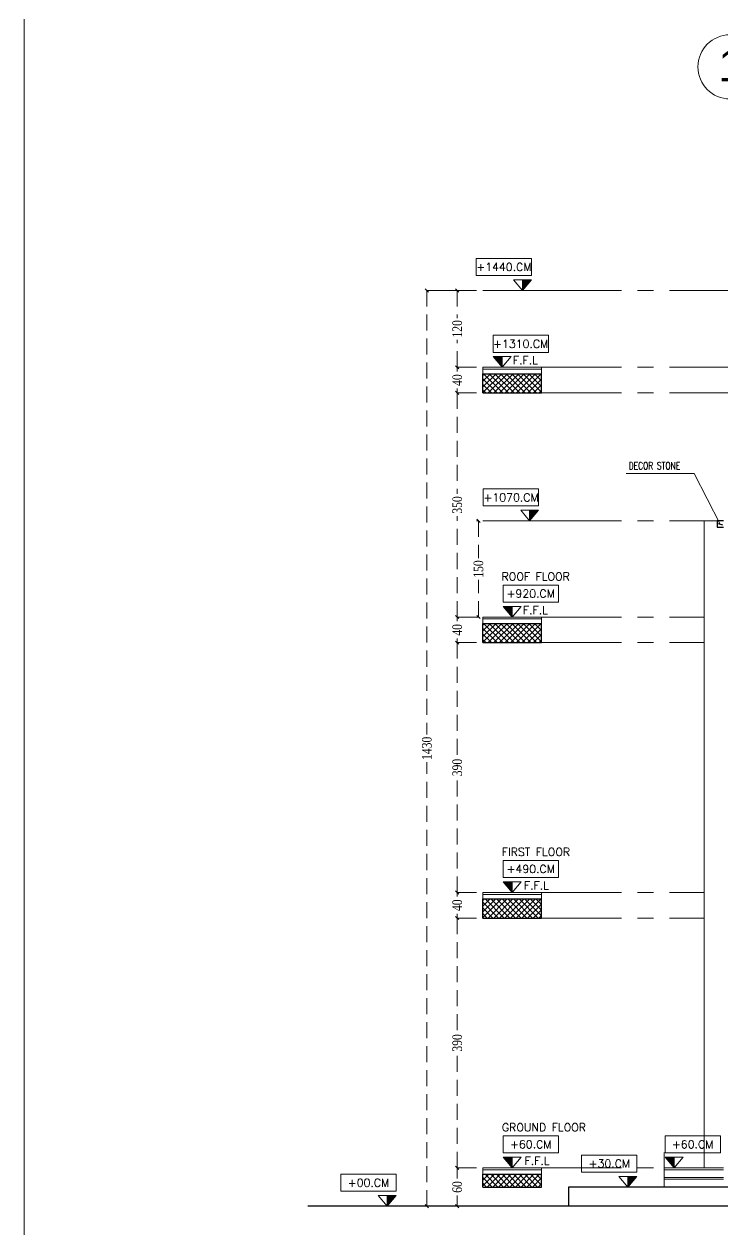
# Model space of a CAD drawing. Header units: inches. Extents: x -114 to 635, y -137 to 57.
# Drawn here: x 527.07 to 537.98, y 13.5 to 32.33 of the extents above; entities that cross this region are included whole.
import ezdxf
from ezdxf.enums import TextEntityAlignment as Align

# ---------------------------------------------------------------- set-up
doc = ezdxf.new("R2010")
doc.units = ezdxf.units.IN
doc.header["$MEASUREMENT"] = 0
doc.header["$PDMODE"] = 98
for name, pattern in [('CENTER', [2, 1.25, -0.25, 0.25, -0.25]), ('CENTERX2', [4, 2.5, -0.5, 0.5, -0.5]), ('DASHED2', [0.375, 0.25, -0.125])]:
    doc.linetypes.add(name, pattern=pattern)
doc.layers.get('0').update_dxf_attribs({"lineweight": 5})
doc.layers.get('Defpoints').update_dxf_attribs({"lineweight": 5})
for name, color, linetype, lineweight in [('A-FINISHING', 2, 'Continuous', 5), ('A-LEVEL TEXT', 3, 'Continuous', 5), ('BORDER A2', 7, 'Continuous', 50), ('dim', 1, 'Continuous', 9), ('ELEVATION 00', 7, 'Continuous', 30), ('ELEVATION 03', 2, 'Continuous', 13), ('HATCH', 15, 'Continuous', 0), ('LEVEL SYMBOL', 8, 'Continuous', 5), ('LEVELS', 251, 'Continuous', 5), ('ROOMS DIMENSION', 3, 'Continuous', 5), ('STAIR', 1, 'Continuous', 5), ('TEXT', 255, 'Continuous', 5), ('WALL PROPOSED', 7, 'Continuous', 30)]:
    doc.layers.add(name, color=color, linetype=linetype, lineweight=lineweight)
doc.layers.add('AXIES', color=7, linetype='CENTER', lineweight=0, true_color=0x949596)
doc.styles.add('A0$0$002-F.FLOOR PLAN$0$xref plans$0$ATTRIBUTE', font='BKANT.TTF')
doc.styles.add('ROMAND', font='ROMAND.SHX', dxfattribs={"width": 0.8, "height": 0.18})
doc.styles.add('ROMANS', font='romans.shx', dxfattribs={"width": 0.7})
doc.styles.add('ST', font='times.ttf', dxfattribs={"width": 0.8})
doc.styles.add('TEXTN', font='arial.ttf', dxfattribs={"height": 0.2})
doc.styles.add('TEXTS', font='arial.ttf', dxfattribs={"width": 0.8})
doc.dimstyles.new('RASH PLAN', dxfattribs={"dimtxt": 0.15, "dimasz": 0.05, "dimexe": 0, "dimexo": 0.1, "dimgap": 0.05, "dimtad": 0, "dimdec": 0, "dimlfac": 100, "dimzin": 0, "dimdsep": 46, "dimtxsty": 'ST', "dimblk": 'OBLIQUE', "dimcen": 0.09, "dimclrd": 200, "dimclre": 6, "dimclrt": 1, "dimadec": 0, "dimazin": 0, "dimtfac": 1, "dimtdec": 0, "dimtmove": 1, "dimatfit": 3, "dimldrblk": 'OBLIQUE', "dimfxl": 0, "dimtolj": 1, "dimtzin": 0, "dimlwd": -1, "dimlwe": -1, "dimarcsym": 0})

# ---------------------------------------------------------------- blocks, each defined once
blk = doc.blocks.new('_Oblique')
at = {"color": 0, "lineweight": -2}
blk.add_line((-0.5, -0.5), (0.5, 0.5), dxfattribs=at)
blk = doc.blocks.new('*D544')
at = {"layer": 'Defpoints', "color": 0, "transparency": 16777216}
for p in [(533.832, 18.774), (534.232, 18.774, 1890.58), (534.232, 18.374, 1890.818)]:
    blk.add_point(p, dxfattribs=at)
at = {"layer": 'ROOMS DIMENSION', "color": 3, "transparency": 16777216}
for p, q in [((534.132, 18.774), (533.832, 18.774)), ((534.132, 18.374), (533.832, 18.374))]:
    blk.add_line(p, q, dxfattribs=at)
at = {"layer": 'ROOMS DIMENSION', "color": 3, "linetype": 'DASHED2', "transparency": 16777216}
for p, q in [((533.832, 18.774), (533.832, 18.708)), ((533.832, 18.374), (533.832, 18.44))]:
    blk.add_line(p, q, dxfattribs=at)
at = {"layer": 'ROOMS DIMENSION', "color": 3, "transparency": 16777216, "xscale": 0.05, "yscale": 0.05, "zscale": 0.05}
for p, rotation in [((533.832, 18.774), 90), ((533.832, 18.374), 270)]:
    blk.add_blockref('_Oblique', p, dxfattribs=dict(at, rotation=rotation))
at = {"layer": 'ROOMS DIMENSION', "color": 3, "transparency": 16777216, "insert": (533.832, 18.574), "char_height": 0.15, "attachment_point": 5, "rotation": 90, "style": 'ST'}
blk.add_mtext('\\A1;40', dxfattribs=at)
blk = doc.blocks.new('*D545')
at = {"layer": 'Defpoints', "color": 0, "transparency": 16777216}
for p in [(533.832, 14.474), (534.232, 14.474, 4307.863), (534.232, 13.874)]:
    blk.add_point(p, dxfattribs=at)
at = {"layer": 'ROOMS DIMENSION', "color": 3, "transparency": 16777216}
for p, q in [((534.132, 14.474), (533.832, 14.474)), ((534.132, 13.874), (533.832, 13.874))]:
    blk.add_line(p, q, dxfattribs=at)
at = {"layer": 'ROOMS DIMENSION', "color": 3, "linetype": 'DASHED2', "transparency": 16777216}
for p, q in [((533.832, 14.474), (533.832, 14.306)), ((533.832, 13.874), (533.832, 14.042))]:
    blk.add_line(p, q, dxfattribs=at)
at = {"layer": 'ROOMS DIMENSION', "color": 3, "transparency": 16777216, "xscale": 0.05, "yscale": 0.05, "zscale": 0.05}
for p, rotation in [((533.832, 14.474), 90), ((533.832, 13.874), 270)]:
    blk.add_blockref('_Oblique', p, dxfattribs=dict(at, rotation=rotation))
at = {"layer": 'ROOMS DIMENSION', "color": 3, "transparency": 16777216, "insert": (533.832, 14.174), "char_height": 0.15, "attachment_point": 5, "rotation": 90, "style": 'ST'}
blk.add_mtext('\\A1;60', dxfattribs=at)
blk = doc.blocks.new('*D546')
at = {"layer": 'Defpoints', "color": 0, "transparency": 16777216}
for p in [(533.832, 18.374), (534.232, 18.374, -0.002), (534.232, 14.474)]:
    blk.add_point(p, dxfattribs=at)
at = {"layer": 'ROOMS DIMENSION', "color": 3, "transparency": 16777216}
for p, q in [((534.132, 18.374), (533.832, 18.374)), ((534.132, 14.474), (533.832, 14.474))]:
    blk.add_line(p, q, dxfattribs=at)
at = {"layer": 'ROOMS DIMENSION', "color": 3, "linetype": 'DASHED2', "transparency": 16777216}
for p, q in [((533.832, 18.374), (533.832, 16.6)), ((533.832, 14.474), (533.832, 16.248))]:
    blk.add_line(p, q, dxfattribs=at)
at = {"layer": 'ROOMS DIMENSION', "color": 3, "transparency": 16777216, "xscale": 0.05, "yscale": 0.05, "zscale": 0.05}
for p, rotation in [((533.832, 18.374), 90), ((533.832, 14.474), 270)]:
    blk.add_blockref('_Oblique', p, dxfattribs=dict(at, rotation=rotation))
at = {"layer": 'ROOMS DIMENSION', "color": 3, "transparency": 16777216, "insert": (533.832, 16.424), "char_height": 0.15, "attachment_point": 5, "rotation": 90, "style": 'ST'}
blk.add_mtext('\\A1;390', dxfattribs=at)
blk = doc.blocks.new('*D547')
at = {"layer": 'Defpoints', "color": 0, "transparency": 16777216}
for p in [(533.832, 22.674), (534.232, 22.674, 0.475), (534.232, 18.774)]:
    blk.add_point(p, dxfattribs=at)
at = {"layer": 'ROOMS DIMENSION', "color": 3, "transparency": 16777216}
for p, q in [((534.132, 22.674), (533.832, 22.674)), ((534.132, 18.774), (533.832, 18.774))]:
    blk.add_line(p, q, dxfattribs=at)
at = {"layer": 'ROOMS DIMENSION', "color": 3, "linetype": 'DASHED2', "transparency": 16777216}
for p, q in [((533.832, 22.674), (533.832, 20.9)), ((533.832, 18.774), (533.832, 20.548))]:
    blk.add_line(p, q, dxfattribs=at)
at = {"layer": 'ROOMS DIMENSION', "color": 3, "transparency": 16777216, "xscale": 0.05, "yscale": 0.05, "zscale": 0.05}
for p, rotation in [((533.832, 22.674), 90), ((533.832, 18.774), 270)]:
    blk.add_blockref('_Oblique', p, dxfattribs=dict(at, rotation=rotation))
at = {"layer": 'ROOMS DIMENSION', "color": 3, "transparency": 16777216, "insert": (533.832, 20.724), "char_height": 0.15, "attachment_point": 5, "rotation": 90, "style": 'ST'}
blk.add_mtext('\\A1;390', dxfattribs=at)
blk = doc.blocks.new('*D548')
at = {"layer": 'Defpoints', "color": 0, "transparency": 16777216}
for p in [(533.832, 23.074), (534.232, 23.074, 1890.58), (534.232, 22.674, 1890.818)]:
    blk.add_point(p, dxfattribs=at)
at = {"layer": 'ROOMS DIMENSION', "color": 3, "transparency": 16777216}
for p, q in [((534.132, 23.074), (533.832, 23.074)), ((534.132, 22.674), (533.832, 22.674))]:
    blk.add_line(p, q, dxfattribs=at)
at = {"layer": 'ROOMS DIMENSION', "color": 3, "linetype": 'DASHED2', "transparency": 16777216}
for p, q in [((533.832, 23.074), (533.832, 23.008)), ((533.832, 22.674), (533.832, 22.74))]:
    blk.add_line(p, q, dxfattribs=at)
at = {"layer": 'ROOMS DIMENSION', "color": 3, "transparency": 16777216, "xscale": 0.05, "yscale": 0.05, "zscale": 0.05}
for p, rotation in [((533.832, 23.074), 90), ((533.832, 22.674), 270)]:
    blk.add_blockref('_Oblique', p, dxfattribs=dict(at, rotation=rotation))
at = {"layer": 'ROOMS DIMENSION', "color": 3, "transparency": 16777216, "insert": (533.832, 22.874), "char_height": 0.15, "attachment_point": 5, "rotation": 90, "style": 'ST'}
blk.add_mtext('\\A1;40', dxfattribs=at)
blk = doc.blocks.new('TAG-ELE-LVL')
at = {"layer": 'LEVEL SYMBOL'}
for p, q in [((-0.21, 0.35), (-0.21, 0.75)), ((-0.21, 0.75), (1.09, 0.75)), ((1.09, 0.35), (1.09, 0.75)), ((-0.21, 0.35), (1.09, 0.35)), ((0, 0), (0, 0.25))]:
    blk.add_line(p, q, dxfattribs=at)
blk.add_lwpolyline([(0, 0), (0.21, 0.25), (-0.21, 0.25)], close=True, dxfattribs=at)
blk.add_solid([(-0.21, 0.25), (0, 0), (0, 0.25)], dxfattribs=at)
at = {"layer": 'LEVEL SYMBOL', "style": 'TEXTN', "width": 0.75}
blk.add_attdef('-', (0.361, 0.07), '', height=0.175, dxfattribs=at)
at = {"layer": 'LEVELS', "color": 1, "style": 'TEXTS', "width": 0.75}
blk.add_attdef('FLOOR-NAME', text='', height=0.25, dxfattribs=at).set_placement((-0.21, 0.8), align=Align.BOTTOM_LEFT)
blk.add_attdef('LVL', text='', height=0.225, dxfattribs=at).set_placement((0.44, 0.55), align=Align.MIDDLE_CENTER)
blk = doc.blocks.new('*D549')
at = {"layer": 'Defpoints', "color": 0, "transparency": 16777216}
for p in [(533.357, 28.174), (534.232, 28.174, -2934.948), (534.232, 13.874, -7242.811)]:
    blk.add_point(p, dxfattribs=at)
at = {"layer": 'ROOMS DIMENSION', "color": 3, "transparency": 16777216}
for p, q in [((534.132, 28.174), (533.357, 28.174)), ((534.132, 13.874), (533.357, 13.874))]:
    blk.add_line(p, q, dxfattribs=at)
at = {"layer": 'ROOMS DIMENSION', "color": 3, "linetype": 'DASHED2', "transparency": 16777216}
for p, q in [((533.357, 28.174), (533.357, 21.238)), ((533.357, 13.874), (533.357, 20.81))]:
    blk.add_line(p, q, dxfattribs=at)
at = {"layer": 'ROOMS DIMENSION', "color": 3, "transparency": 16777216, "xscale": 0.05, "yscale": 0.05, "zscale": 0.05}
for p, rotation in [((533.357, 28.174), 90), ((533.357, 13.874), 270)]:
    blk.add_blockref('_Oblique', p, dxfattribs=dict(at, rotation=rotation))
at = {"layer": 'ROOMS DIMENSION', "color": 3, "transparency": 16777216, "insert": (533.357, 21.024), "char_height": 0.15, "attachment_point": 5, "rotation": 90, "style": 'ST'}
blk.add_mtext('\\A1;1430', dxfattribs=at)
blk = doc.blocks.new('*D550')
at = {"layer": 'Defpoints', "color": 0, "transparency": 16777216}
for p in [(533.832, 26.574), (534.232, 26.574), (534.232, 23.074, 2934.944)]:
    blk.add_point(p, dxfattribs=at)
at = {"layer": 'ROOMS DIMENSION', "color": 3, "transparency": 16777216}
for p, q in [((534.132, 26.574), (533.832, 26.574)), ((534.132, 23.074), (533.832, 23.074))]:
    blk.add_line(p, q, dxfattribs=at)
at = {"layer": 'ROOMS DIMENSION', "color": 3, "linetype": 'DASHED2', "transparency": 16777216}
for p, q in [((533.832, 26.574), (533.832, 25)), ((533.832, 23.074), (533.832, 24.648))]:
    blk.add_line(p, q, dxfattribs=at)
at = {"layer": 'ROOMS DIMENSION', "color": 3, "transparency": 16777216, "xscale": 0.05, "yscale": 0.05, "zscale": 0.05}
for p, rotation in [((533.832, 26.574), 90), ((533.832, 23.074), 270)]:
    blk.add_blockref('_Oblique', p, dxfattribs=dict(at, rotation=rotation))
at = {"layer": 'ROOMS DIMENSION', "color": 3, "transparency": 16777216, "insert": (533.832, 24.824), "char_height": 0.15, "attachment_point": 5, "rotation": 90, "style": 'ST'}
blk.add_mtext('\\A1;350', dxfattribs=at)
blk = doc.blocks.new('*D551')
at = {"layer": 'Defpoints', "color": 0, "transparency": 16777216}
for p in [(533.832, 26.974), (534.232, 26.974, 1890.58), (534.232, 26.574, 1890.818)]:
    blk.add_point(p, dxfattribs=at)
at = {"layer": 'ROOMS DIMENSION', "color": 3, "transparency": 16777216}
for p, q in [((534.132, 26.974), (533.832, 26.974)), ((534.132, 26.574), (533.832, 26.574))]:
    blk.add_line(p, q, dxfattribs=at)
at = {"layer": 'ROOMS DIMENSION', "color": 3, "linetype": 'DASHED2', "transparency": 16777216}
for p, q in [((533.832, 26.974), (533.832, 26.908)), ((533.832, 26.574), (533.832, 26.64))]:
    blk.add_line(p, q, dxfattribs=at)
at = {"layer": 'ROOMS DIMENSION', "color": 3, "transparency": 16777216, "xscale": 0.05, "yscale": 0.05, "zscale": 0.05}
for p, rotation in [((533.832, 26.974), 90), ((533.832, 26.574), 270)]:
    blk.add_blockref('_Oblique', p, dxfattribs=dict(at, rotation=rotation))
at = {"layer": 'ROOMS DIMENSION', "color": 3, "transparency": 16777216, "insert": (533.832, 26.774), "char_height": 0.15, "attachment_point": 5, "rotation": 90, "style": 'ST'}
blk.add_mtext('\\A1;40', dxfattribs=at)
blk = doc.blocks.new('*D552')
at = {"layer": 'Defpoints', "color": 0, "transparency": 16777216}
for p in [(533.832, 28.174), (534.232, 28.174), (534.232, 26.974, 2934.944)]:
    blk.add_point(p, dxfattribs=at)
at = {"layer": 'ROOMS DIMENSION', "color": 3, "transparency": 16777216}
for p, q in [((534.132, 28.174), (533.832, 28.174)), ((534.132, 26.974), (533.832, 26.974))]:
    blk.add_line(p, q, dxfattribs=at)
at = {"layer": 'ROOMS DIMENSION', "color": 3, "linetype": 'DASHED2', "transparency": 16777216}
for p, q in [((533.832, 28.174), (533.832, 27.743)), ((533.832, 26.974), (533.832, 27.405))]:
    blk.add_line(p, q, dxfattribs=at)
at = {"layer": 'ROOMS DIMENSION', "color": 3, "transparency": 16777216, "xscale": 0.05, "yscale": 0.05, "zscale": 0.05}
for p, rotation in [((533.832, 28.174), 90), ((533.832, 26.974), 270)]:
    blk.add_blockref('_Oblique', p, dxfattribs=dict(at, rotation=rotation))
at = {"layer": 'ROOMS DIMENSION', "color": 3, "transparency": 16777216, "insert": (533.832, 27.574), "char_height": 0.15, "attachment_point": 5, "rotation": 90, "style": 'ST'}
blk.add_mtext('\\A1;120', dxfattribs=at)
blk = doc.blocks.new('*D553')
at = {"layer": 'Defpoints', "color": 0, "transparency": 16777216}
for p in [(534.163, 24.575), (534.232, 24.575), (534.232, 23.074)]:
    blk.add_point(p, dxfattribs=at)
at = {"layer": 'ROOMS DIMENSION', "color": 3, "transparency": 16777216}
for p, q in [((534.132, 24.575), (534.163, 24.575)), ((534.132, 23.074), (534.163, 23.074))]:
    blk.add_line(p, q, dxfattribs=at)
at = {"layer": 'ROOMS DIMENSION', "color": 3, "linetype": 'DASHED2', "transparency": 16777216}
for p, q in [((534.163, 24.575), (534.163, 23.994)), ((534.163, 23.074), (534.163, 23.655))]:
    blk.add_line(p, q, dxfattribs=at)
at = {"layer": 'ROOMS DIMENSION', "color": 3, "transparency": 16777216, "xscale": 0.05, "yscale": 0.05, "zscale": 0.05}
for p, rotation in [((534.163, 24.575), 90), ((534.163, 23.074), 270)]:
    blk.add_blockref('_Oblique', p, dxfattribs=dict(at, rotation=rotation))
at = {"layer": 'ROOMS DIMENSION', "color": 3, "transparency": 16777216, "insert": (534.163, 23.824), "char_height": 0.15, "attachment_point": 5, "rotation": 90, "style": 'ST'}
blk.add_mtext('\\A1;150', dxfattribs=at)

msp = doc.modelspace()

# ---------------------------------------------------------------- hatches: boundary and pattern name
at = {"layer": 'HATCH'}
h = msp.add_hatch(dxfattribs=at)
h.set_pattern_fill('ANSI37', color=256, scale=0.5, angle=180, style=0)
h.set_pattern_definition([(225, (855.18935, 316.42457), (0.044194174, -0.044194174), []), (315, (855.18935, 316.42457), (0.044194174, 0.044194174), [])])
h.paths.add_polyline_path([(534.232, 26.874), (534.232, 26.574), (535.148, 26.574), (535.148, 26.874)])
h = msp.add_hatch(dxfattribs=at)
h.set_pattern_fill('ANSI37', color=256, scale=0.5, angle=180, style=0)
h.set_pattern_definition([(225, (855.18935, 312.52457), (0.044194174, -0.044194174), []), (315, (855.18935, 312.52457), (0.044194174, 0.044194174), [])])
h.paths.add_polyline_path([(534.232, 22.974), (534.232, 22.674), (535.148, 22.674), (535.148, 22.974)])
h = msp.add_hatch(dxfattribs=at)
h.set_pattern_fill('ANSI37', color=256, scale=0.5, angle=180, style=0)
h.set_pattern_definition([(225, (857.18935, 312.52457), (0.044194174, -0.044194174), []), (315, (857.18935, 312.52457), (0.044194174, 0.044194174), [])])
h.paths.add_polyline_path([(534.232, 18.674), (534.232, 18.374), (535.148, 18.374), (535.148, 18.674)])
h = msp.add_hatch(dxfattribs=at)
h.set_pattern_fill('ANSI37', color=256, scale=0.5, angle=180, style=0)
h.set_pattern_definition([(225, (855.18935, 312.52457), (0.044194174, -0.044194174), []), (315, (855.18935, 312.52457), (0.044194174, 0.044194174), [])])
h.paths.add_polyline_path([(535.148, 14.374), (534.232, 14.374), (534.232, 14.174), (535.148, 14.174)])

# ---------------------------------------------------------------- linework, layer by layer
at = {"layer": 'A-FINISHING'}
for p, q in [((534.232, 28.174), (535.148, 28.174)), ((534.232, 26.874), (534.232, 26.974)), ((534.232, 26.974), (535.148, 26.974)), ((534.232, 26.944), (535.148, 26.944)), ((535.148, 26.874), (535.148, 26.974)), ((534.232, 24.575), (535.148, 24.575)), ((534.232, 22.974), (534.232, 23.074)), ((534.232, 23.074), (535.148, 23.074)), ((534.232, 23.044), (535.148, 23.044)), ((535.148, 22.974), (535.148, 23.074)), ((534.232, 18.674), (534.232, 18.774)), ((534.232, 18.774), (535.148, 18.774)), ((534.232, 18.744), (535.148, 18.744)), ((535.148, 18.674), (535.148, 18.774)), ((534.232, 14.374), (534.232, 14.474)), ((534.232, 14.474), (535.148, 14.474)), ((534.232, 14.444), (535.148, 14.444)), ((535.148, 14.374), (535.148, 14.474))]:
    msp.add_line(p, q, dxfattribs=at)
at = {"layer": 'AXIES', "linetype": 'CENTERX2', "ltscale": 0.5}
for p, q in [((535.148, 28.174), (544.09, 28.174)), ((535.148, 26.974), (544.19, 26.974)), ((535.148, 26.574), (544.19, 26.574)), ((535.148, 24.575), (537.691, 24.575)), ((535.148, 23.074), (537.691, 23.074)), ((535.148, 22.674), (537.691, 22.674)), ((535.148, 18.774), (537.691, 18.774)), ((535.148, 18.374), (537.691, 18.374)), ((535.148, 14.474), (537.063, 14.474))]:
    msp.add_line(p, q, dxfattribs=at)
at = {"layer": 'AXIES', "linetype": 'CENTERX2'}
msp.add_circle((538.091, 31.665), 0.5, dxfattribs=at)
at = {"layer": 'BORDER A2', "lineweight": 5}
msp.add_lwpolyline([(527.066, -2.308), (572.666, -2.308), (572.666, 37.892), (527.066, 37.892)], close=True, dxfattribs=at)
at = {"layer": 'dim'}
msp.add_line((537.063, 14.712), (537.063, 14.174), dxfattribs=at)
at = {"layer": 'ELEVATION 00'}
for p, q in [((566.092, 14.174), (535.569, 14.174)), ((535.569, 14.174), (535.569, 13.874)), ((569.25, 13.874), (531.498, 13.874))]:
    msp.add_line(p, q, dxfattribs=at)
at = {"layer": 'ELEVATION 03'}
msp.add_line((537.891, 24.575), (537.691, 24.575), dxfattribs=at)
msp.add_lwpolyline([(537.691, 24.575), (537.691, 14.474)], dxfattribs=at)
at = {"layer": 'STAIR'}
for p, q in [((537.063, 14.444), (537.992, 14.444)), ((537.063, 14.294), (537.992, 14.294))]:
    msp.add_line(p, q, dxfattribs=at)
for points in [[(537.063, 14.474), (537.992, 14.474)], [(537.063, 14.324), (537.992, 14.324)]]:
    msp.add_lwpolyline(points, dxfattribs=at)
at = {"layer": 'WALL PROPOSED'}
for p, q in [((534.232, 26.574), (534.232, 26.874)), ((534.232, 26.874), (535.148, 26.874)), ((535.148, 26.574), (535.148, 26.874)), ((534.232, 26.574), (535.148, 26.574)), ((534.232, 22.674), (534.232, 22.974)), ((534.232, 22.974), (535.148, 22.974)), ((535.148, 22.674), (535.148, 22.974)), ((534.232, 22.674), (535.148, 22.674)), ((534.232, 18.374), (534.232, 18.674)), ((534.232, 18.674), (535.148, 18.674)), ((535.148, 18.374), (535.148, 18.674)), ((534.232, 18.374), (535.148, 18.374)), ((534.232, 14.174), (534.232, 14.374)), ((534.232, 14.374), (535.148, 14.374)), ((535.148, 14.174), (535.148, 14.374)), ((534.232, 14.174), (535.148, 14.174))]:
    msp.add_line(p, q, dxfattribs=at)
msp.add_lwpolyline([(537.991, 24.575), (537.891, 24.575), (537.891, 24.475), (537.991, 24.475)], dxfattribs=at)

# ---------------------------------------------------------------- block references
at = {"layer": 'LEVEL SYMBOL'}
ref = msp.add_blockref('TAG-ELE-LVL', (534.851, 28.174, 2934.706), dxfattribs=dict(at, xscale=-0.6652799999999388, yscale=0.6652799999999388, zscale=0.6652799999999388))
ref.add_attrib('LVL', '+1440.CM', dxfattribs={"layer": 'A-LEVEL TEXT', "height": 0.125, "style": 'ROMANS'}).set_placement((534.561, 28.54, 2934.706), align=Align.MIDDLE_CENTER)
ref = msp.add_blockref('TAG-ELE-LVL', (534.533, 26.974), dxfattribs=dict(at, xscale=0.6652799999999388, yscale=0.6652799999999388, zscale=0.6652799999999388))
ref.add_attrib('-', ' F.F.L', (534.615, 27.02), dxfattribs={"layer": 'A-LEVEL TEXT', "height": 0.125, "style": 'ROMANS'})
ref.add_attrib('LVL', '+1310.CM', dxfattribs={"layer": 'A-LEVEL TEXT', "height": 0.125, "style": 'ROMANS'}).set_placement((534.823, 27.34), align=Align.MIDDLE_CENTER)
ref = msp.add_blockref('TAG-ELE-LVL', (534.963, 24.575), dxfattribs=dict(at, xscale=-0.6652799999999388, yscale=0.6652799999999388, zscale=0.6652799999999388))
ref.add_attrib('LVL', '+1070.CM', dxfattribs={"layer": 'A-LEVEL TEXT', "height": 0.125, "style": 'ROMANS'}).set_placement((534.673, 24.941), align=Align.MIDDLE_CENTER)
ref = msp.add_blockref('TAG-ELE-LVL', (534.69, 23.074, 1044.363), dxfattribs=dict(at, xscale=0.6652799999999388, yscale=0.6652799999999388, zscale=0.6652799999999388))
ref.add_attrib('FLOOR-NAME', 'ROOF FLOOR', dxfattribs={"layer": 'A-LEVEL TEXT', "color": 3, "height": 0.125, "style": 'ROMANS'}).set_placement((534.524, 23.606, 1044.363), align=Align.BOTTOM_LEFT)
ref.add_attrib('-', ' F.F.L', (534.772, 23.12, 1044.363), dxfattribs={"layer": 'A-LEVEL TEXT', "height": 0.125, "style": 'ROMANS'})
ref.add_attrib('LVL', '+920.CM', dxfattribs={"layer": 'A-LEVEL TEXT', "height": 0.125, "style": 'ROMANS'}).set_placement((534.98, 23.44, 1044.363), align=Align.MIDDLE_CENTER)
ref = msp.add_blockref('TAG-ELE-LVL', (534.69, 18.774, 2934.706), dxfattribs=dict(at, xscale=0.6652799999999388, yscale=0.6652799999999388, zscale=0.6652799999999388))
ref.add_attrib('FLOOR-NAME', 'FIRST FLOOR', dxfattribs={"layer": 'A-LEVEL TEXT', "height": 0.125, "style": 'ROMANS'}).set_placement((534.528, 19.306, 2934.706), align=Align.BOTTOM_LEFT)
ref.add_attrib('-', ' F.F.L', (534.788, 18.82, 2934.706), dxfattribs={"layer": 'A-LEVEL TEXT', "height": 0.125, "style": 'ROMANS'})
ref.add_attrib('LVL', '+490.CM', dxfattribs={"layer": 'A-LEVEL TEXT', "height": 0.125, "style": 'ROMANS'}).set_placement((534.98, 19.14, 2934.706), align=Align.MIDDLE_CENTER)
ref = msp.add_blockref('TAG-ELE-LVL', (534.69, 14.474, 1044.366), dxfattribs=dict(at, xscale=0.6652799999999388, yscale=0.6652799999999388, zscale=0.6652799999999388))
ref.add_attrib('FLOOR-NAME', 'GROUND FLOOR', dxfattribs={"layer": 'A-LEVEL TEXT', "height": 0.125, "style": 'ROMANS'}).set_placement((534.53, 15.006, 1044.366), align=Align.BOTTOM_LEFT)
ref.add_attrib('-', ' F.F.L', (534.798, 14.52, 1044.366), dxfattribs={"layer": 'A-LEVEL TEXT', "height": 0.125, "style": 'ROMANS'})
ref.add_attrib('LVL', '+60.CM', dxfattribs={"layer": 'A-LEVEL TEXT', "height": 0.125, "style": 'ROMANS'}).set_placement((534.98, 14.84, 1044.366), align=Align.MIDDLE_CENTER)
ref = msp.add_blockref('TAG-ELE-LVL', (537.22, 14.474, 1044.366), dxfattribs=dict(at, xscale=0.6652799999999388, yscale=0.6652799999999388, zscale=0.6652799999999388))
ref.add_attrib('LVL', '+60.CM', dxfattribs={"layer": 'A-LEVEL TEXT', "height": 0.125, "style": 'ROMANS'}).set_placement((537.509, 14.84, 1044.366), align=Align.MIDDLE_CENTER)
ref = msp.add_blockref('TAG-ELE-LVL', (536.498, 14.174, 1044.366), dxfattribs=dict(at, xscale=-0.6652799999999388, yscale=0.6652799999999388, zscale=0.6652799999999388))
ref.add_attrib('LVL', '+30.CM', dxfattribs={"layer": 'A-LEVEL TEXT', "height": 0.125, "style": 'ROMANS'}).set_placement((536.208, 14.54, 1044.366), align=Align.MIDDLE_CENTER)
ref = msp.add_blockref('TAG-ELE-LVL', (532.736, 13.874, -4307.863), dxfattribs=dict(at, xscale=-0.6652799999999388, yscale=0.6652799999999388, zscale=0.6652799999999388))
ref.add_attrib('LVL', '+00.CM', dxfattribs={"layer": 'A-LEVEL TEXT', "height": 0.125, "style": 'ROMANS'}).set_placement((532.446, 14.24, -4307.863), align=Align.MIDDLE_CENTER)

# ---------------------------------------------------------------- texts
at = {"layer": 'AXIES', "linetype": 'CENTERX2', "style": 'A0$0$002-F.FLOOR PLAN$0$xref plans$0$ATTRIBUTE'}
msp.add_text('1', height=0.495, dxfattribs=at).set_placement((537.914, 31.438))
at = {"layer": 'TEXT', "style": 'ROMAND', "width": 0.75}
msp.add_text('DECOR STONE', height=0.11412, dxfattribs=at).set_placement((536.511, 25.38))

# ---------------------------------------------------------------- dimensions: what is measured, and where the dimension line sits
at = {"layer": 'ROOMS DIMENSION'}
for base, p1, p2, picture, middle in [((533.357, 28.174, 2934.948), (534.232, 13.874, -4307.863), (534.232, 28.174), '*D549', (533.357, 21.024, 2934.948)), ((533.832, 28.174), (534.232, 26.974, 2934.944), (534.232, 28.174), '*D552', (533.832, 27.574)), ((533.832, 26.974, 1044.363), (534.232, 26.574, 2935.181), (534.232, 26.974, 2934.944), '*D551', (533.832, 26.774, 1044.363)), ((533.832, 26.574), (534.232, 23.074, 2934.944), (534.232, 26.574), '*D550', (533.832, 24.824)), ((534.163, 24.575), (534.232, 23.074), (534.232, 24.575), '*D553', (534.163, 23.824)), ((533.832, 23.074, 1044.363), (534.232, 22.674, 2935.181), (534.232, 23.074, 2934.944), '*D548', (533.832, 22.874, 1044.363)), ((533.832, 22.674, 2934.706), (534.232, 18.774, 2934.706), (534.232, 22.674, 2935.181), '*D547', (533.832, 20.724, 2934.706)), ((533.832, 18.774, 1044.126), (534.232, 18.374, 2934.944), (534.232, 18.774, 2934.706), '*D544', (533.832, 18.574, 1044.126)), ((533.832, 18.374, 2934.946), (534.232, 14.474, 2934.946), (534.232, 18.374, 2934.944), '*D546', (533.832, 16.424, 2934.946)), ((533.832, 14.474, -4307.863), (534.232, 13.874, -4307.863), (534.232, 14.474), '*D545', (533.832, 14.174, -4307.863))]:
    dim = msp.add_linear_dim(base=base, p1=p1, p2=p2, angle=90, dimstyle='RASH PLAN', override={"dimclrd": 3, "dimclre": 3, "dimclrt": 3}, dxfattribs=at)
    dim.commit()
    dim.dimension.update_dxf_attribs({"geometry": picture, "text_midpoint": middle})

# ---------------------------------------------------------------- leaders
msp.add_leader([(537.939, 24.522), (537.534, 25.313), (536.469, 25.313)], dimstyle='RASH PLAN', override={"dimclrd": 3, "dimclre": 3, "dimclrt": 3}, dxfattribs=at)

doc.saveas('drawing.dxf')
